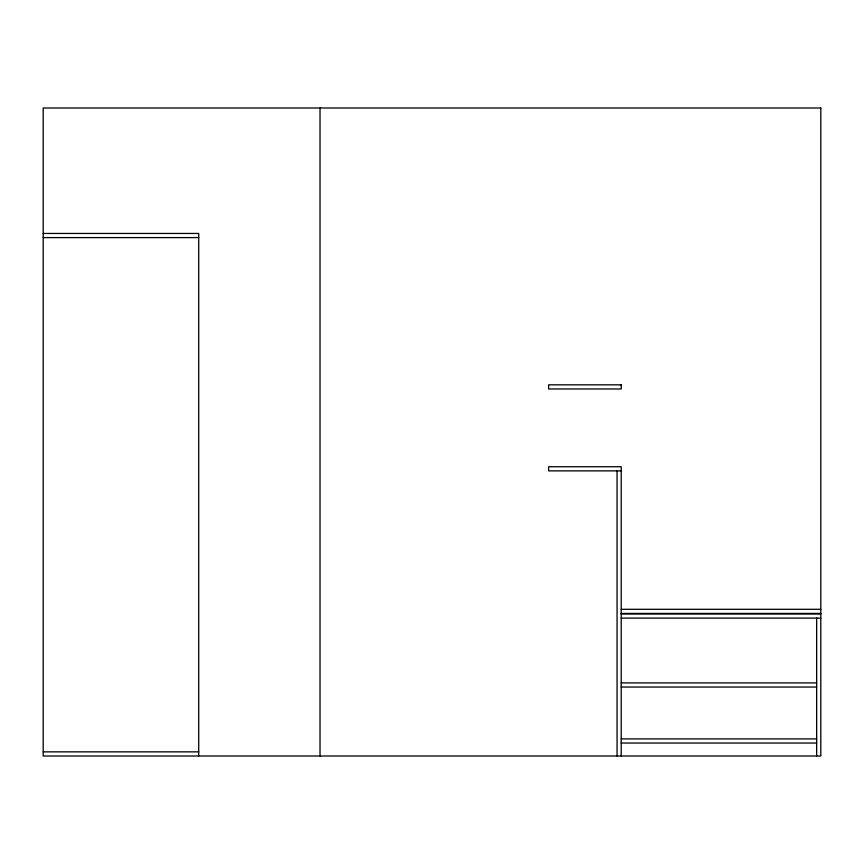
<?xml version="1.0" encoding="UTF-8"?>
<svg xmlns="http://www.w3.org/2000/svg" width="864" height="864" viewBox="0 0 864 864"><rect width="100%" height="100%" fill="white"/><g stroke="black" fill="none" stroke-linecap="round" stroke-linejoin="round"><path stroke-width="1.3" d="M43.2 233.453L198.72 233.453L198.72 756M43.2 237.6L198.72 237.6M621.216 470.88L548.64 470.88L548.64 466.733L621.216 466.733L621.216 756M621.216 609.293L820.8 609.293M621.216 613.44L820.8 613.44M621.216 613.958L820.8 613.958M621.216 618.106L820.8 618.106M621.216 682.906L816.653 682.906M621.216 687.053L816.653 687.053M621.216 738.893L816.653 738.893M621.216 743.04L816.653 743.04M43.2 751.853L198.72 751.853M816.653 618.106L816.653 756M617.069 470.88L617.069 756M320.026 108L320.026 756M820.8 108L43.2 108L43.2 756L820.8 756L820.8 108M621.216 384.826L548.64 384.826L548.64 388.973L621.216 388.973L621.216 384.826"/></g></svg>
